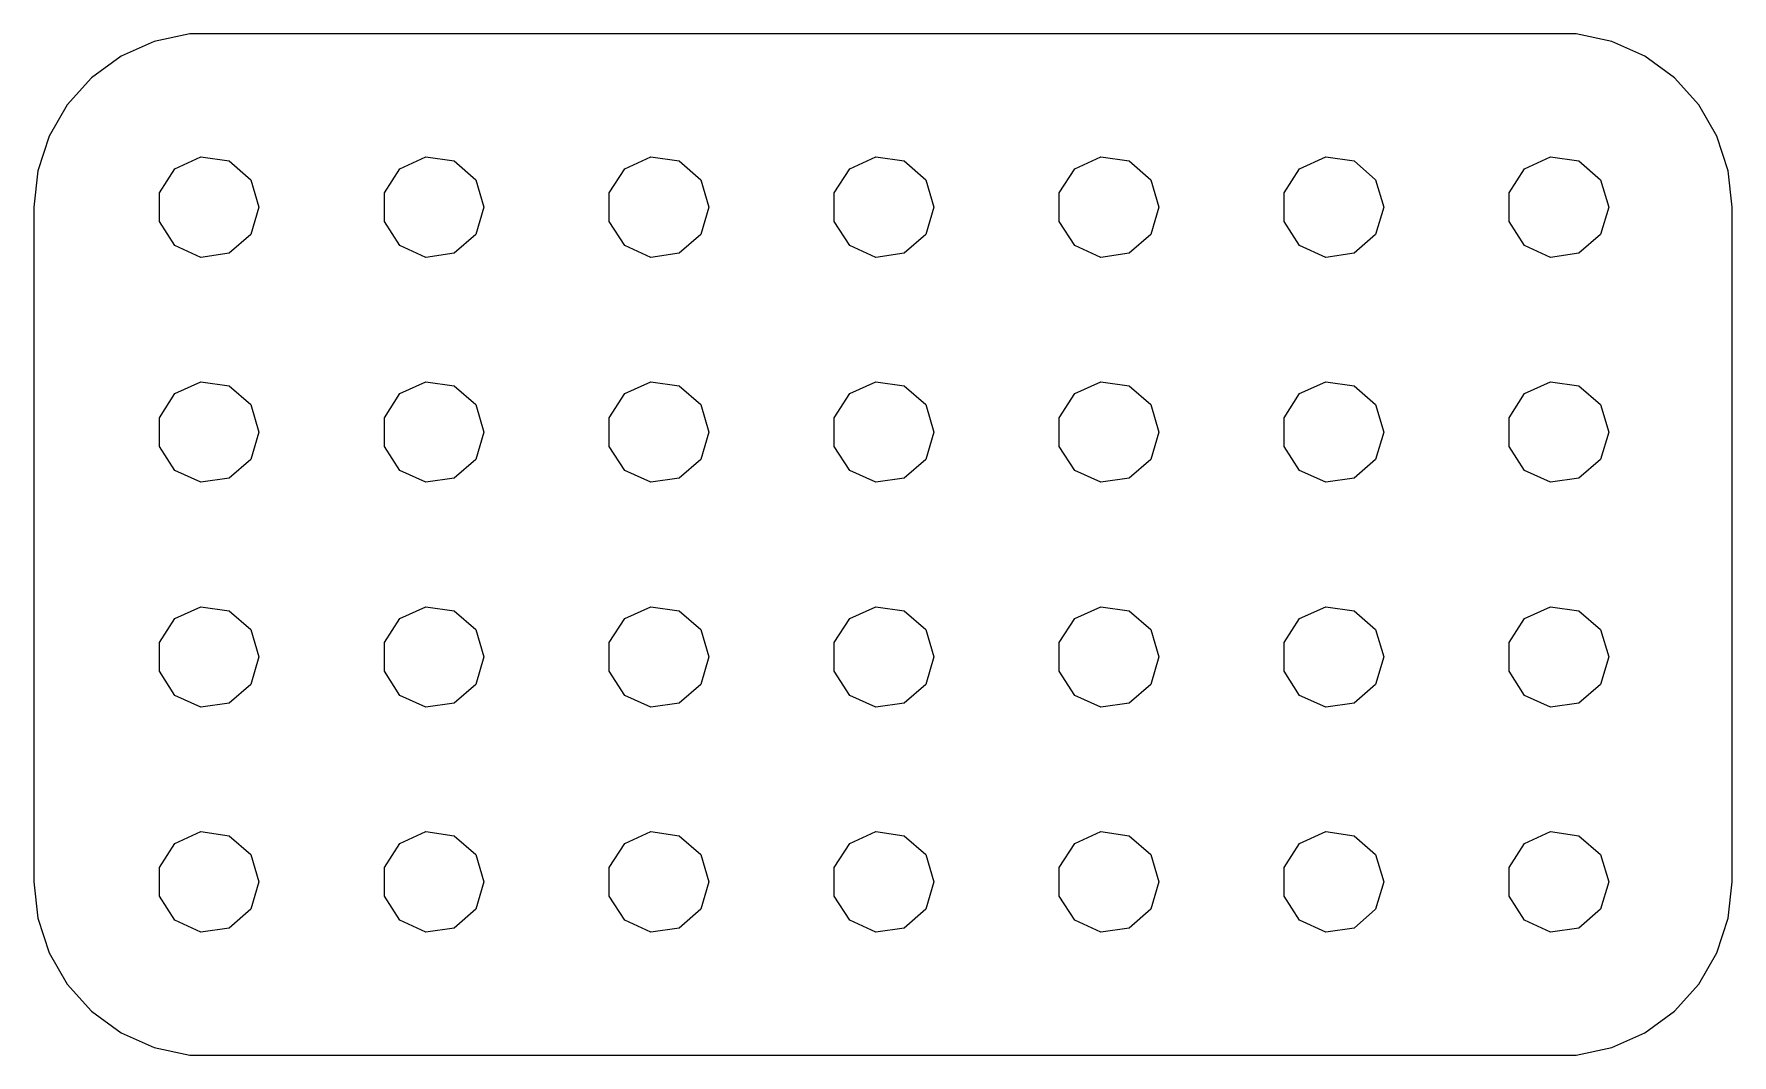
# Model space of a CAD drawing. Header units: metres. Extents: x -117 to 0, y 0 to 70.
import ezdxf

# ---------------------------------------------------------------- set-up
doc = ezdxf.new("R2010")
doc.units = ezdxf.units.M

msp = doc.modelspace()

# ---------------------------------------------------------------- linework, layer by layer
for p, q in [((-106.254, 70.4343), (-108.708, 69.9127)), ((-10.7457, 70.4343), (-106.254, 70.4343)), ((-8.29179, 69.9127), (-10.7457, 70.4343)), ((-108.708, 69.9127), (-111, 68.8923)), ((-6, 68.8923), (-8.29179, 69.9127)), ((-111, 68.8923), (-113.03, 67.4177)), ((-3.97043, 67.4177), (-6, 68.8923)), ((-113.03, 67.4177), (-114.708, 65.5534)), ((-2.29179, 65.5534), (-3.97043, 67.4177)), ((-114.708, 65.5534), (-115.963, 63.3808)), ((-1.03745, 63.3808), (-2.29179, 65.5534)), ((-115.963, 63.3808), (-116.738, 60.9949)), ((-0.26222, 60.9949), (-1.03745, 63.3808)), ((-116.738, 60.9949), (-117, 58.5)), ((-108.358, 59.4861), (-107.292, 61.1451)), ((-107.292, 61.1451), (-105.498, 61.9644)), ((-105.498, 61.9644), (-103.546, 61.6837)), ((-103.546, 61.6837), (-102.056, 60.3922)), ((-92.8582, 59.4861), (-91.792, 61.1451)), ((-91.792, 61.1451), (-89.9981, 61.9644)), ((-89.9981, 61.9644), (-88.0461, 61.6837)), ((-88.0461, 61.6837), (-86.5556, 60.3922)), ((-77.3582, 59.4861), (-76.292, 61.1451)), ((-76.292, 61.1451), (-74.4981, 61.9644)), ((-74.4981, 61.9644), (-72.5461, 61.6837)), ((-72.5461, 61.6837), (-71.0556, 60.3922)), ((-61.8582, 59.4861), (-60.792, 61.1451)), ((-60.792, 61.1451), (-58.9981, 61.9644)), ((-58.9981, 61.9644), (-57.046, 61.6837)), ((-57.046, 61.6837), (-55.5556, 60.3922)), ((-46.3582, 59.4861), (-45.292, 61.1451)), ((-45.292, 61.1451), (-43.4981, 61.9644)), ((-43.4981, 61.9644), (-41.546, 61.6837)), ((-41.546, 61.6837), (-40.0556, 60.3922)), ((-30.8582, 59.4861), (-29.792, 61.1451)), ((-29.792, 61.1451), (-27.9981, 61.9644)), ((-27.9981, 61.9644), (-26.046, 61.6837)), ((-26.046, 61.6837), (-24.5556, 60.3922)), ((-15.3582, 59.4861), (-14.292, 61.1451)), ((-14.292, 61.1451), (-12.4981, 61.9644)), ((-12.4981, 61.9644), (-10.546, 61.6837)), ((-10.546, 61.6837), (-9.0556, 60.3922)), ((0, 58.5), (-0.26222, 60.9949)), ((-102.056, 60.3922), (-101.5, 58.5)), ((-86.5556, 60.3922), (-86, 58.5)), ((-71.0556, 60.3922), (-70.5, 58.5)), ((-55.5556, 60.3922), (-55, 58.5)), ((-40.0556, 60.3922), (-39.5, 58.5)), ((-24.5556, 60.3922), (-24, 58.5)), ((-9.0556, 60.3922), (-8.5, 58.5)), ((-117, 58.5), (-117, 12)), ((-108.358, 57.5139), (-108.358, 59.4861)), ((-101.5, 58.5), (-102.056, 56.6078)), ((-92.8582, 57.5139), (-92.8582, 59.4861)), ((-86, 58.5), (-86.5556, 56.6078)), ((-77.3582, 57.5139), (-77.3582, 59.4861)), ((-70.5, 58.5), (-71.0556, 56.6078)), ((-61.8582, 57.5139), (-61.8582, 59.4861)), ((-55, 58.5), (-55.5556, 56.6078)), ((-46.3582, 57.5139), (-46.3582, 59.4861)), ((-39.5, 58.5), (-40.0556, 56.6078)), ((-30.8582, 57.5139), (-30.8582, 59.4861)), ((-24, 58.5), (-24.5556, 56.6078)), ((-15.3582, 57.5139), (-15.3582, 59.4861)), ((-8.5, 58.5), (-9.0556, 56.6078)), ((0, 12), (0, 58.5)), ((-107.292, 55.8549), (-108.358, 57.5139)), ((-91.792, 55.8549), (-92.8582, 57.5139)), ((-76.292, 55.8549), (-77.3582, 57.5139)), ((-60.792, 55.8549), (-61.8582, 57.5139)), ((-45.292, 55.8549), (-46.3582, 57.5139)), ((-29.792, 55.8549), (-30.8582, 57.5139)), ((-14.292, 55.8549), (-15.3582, 57.5139)), ((-102.056, 56.6078), (-103.546, 55.3163)), ((-86.5556, 56.6078), (-88.0461, 55.3163)), ((-71.0556, 56.6078), (-72.5461, 55.3163)), ((-55.5556, 56.6078), (-57.046, 55.3163)), ((-40.0556, 56.6078), (-41.546, 55.3163)), ((-24.5556, 56.6078), (-26.046, 55.3163)), ((-9.0556, 56.6078), (-10.546, 55.3163)), ((-105.498, 55.0356), (-107.292, 55.8549)), ((-103.546, 55.3163), (-105.498, 55.0356)), ((-89.9981, 55.0356), (-91.792, 55.8549)), ((-88.0461, 55.3163), (-89.9981, 55.0356)), ((-74.4981, 55.0356), (-76.292, 55.8549)), ((-72.5461, 55.3163), (-74.4981, 55.0356)), ((-58.9981, 55.0356), (-60.792, 55.8549)), ((-57.046, 55.3163), (-58.9981, 55.0356)), ((-43.4981, 55.0356), (-45.292, 55.8549)), ((-41.546, 55.3163), (-43.4981, 55.0356)), ((-27.9981, 55.0356), (-29.792, 55.8549)), ((-26.046, 55.3163), (-27.9981, 55.0356)), ((-12.4981, 55.0356), (-14.292, 55.8549)), ((-10.546, 55.3163), (-12.4981, 55.0356)), ((-108.358, 43.9861), (-107.292, 45.6451)), ((-107.292, 45.6451), (-105.498, 46.4644)), ((-105.498, 46.4644), (-103.546, 46.1837)), ((-103.546, 46.1837), (-102.056, 44.8922)), ((-92.8582, 43.9861), (-91.792, 45.6451)), ((-91.792, 45.6451), (-89.9981, 46.4644)), ((-89.9981, 46.4644), (-88.0461, 46.1837)), ((-88.0461, 46.1837), (-86.5556, 44.8922)), ((-77.3582, 43.9861), (-76.292, 45.6451)), ((-76.292, 45.6451), (-74.4981, 46.4644)), ((-74.4981, 46.4644), (-72.5461, 46.1837)), ((-72.5461, 46.1837), (-71.0556, 44.8922)), ((-61.8582, 43.9861), (-60.792, 45.6451)), ((-60.792, 45.6451), (-58.9981, 46.4644)), ((-58.9981, 46.4644), (-57.046, 46.1837)), ((-57.046, 46.1837), (-55.5556, 44.8922)), ((-46.3582, 43.9861), (-45.292, 45.6451)), ((-45.292, 45.6451), (-43.4981, 46.4644)), ((-43.4981, 46.4644), (-41.546, 46.1837)), ((-41.546, 46.1837), (-40.0556, 44.8922)), ((-30.8582, 43.9861), (-29.792, 45.6451)), ((-29.792, 45.6451), (-27.9981, 46.4644)), ((-27.9981, 46.4644), (-26.046, 46.1837)), ((-26.046, 46.1837), (-24.5556, 44.8922)), ((-15.3582, 43.9861), (-14.292, 45.6451)), ((-14.292, 45.6451), (-12.4981, 46.4644)), ((-12.4981, 46.4644), (-10.546, 46.1837)), ((-10.546, 46.1837), (-9.0556, 44.8922)), ((-102.056, 44.8922), (-101.5, 43)), ((-86.5556, 44.8922), (-86, 43)), ((-71.0556, 44.8922), (-70.5, 43)), ((-55.5556, 44.8922), (-55, 43)), ((-40.0556, 44.8922), (-39.5, 43)), ((-24.5556, 44.8922), (-24, 43)), ((-9.0556, 44.8922), (-8.5, 43)), ((-108.358, 42.0139), (-108.358, 43.9861)), ((-92.8582, 42.0139), (-92.8582, 43.9861)), ((-77.3582, 42.0139), (-77.3582, 43.9861)), ((-61.8582, 42.0139), (-61.8582, 43.9861)), ((-46.3582, 42.0139), (-46.3582, 43.9861)), ((-30.8582, 42.0139), (-30.8582, 43.9861)), ((-15.3582, 42.0139), (-15.3582, 43.9861)), ((-101.5, 43), (-102.056, 41.1078)), ((-86, 43), (-86.5556, 41.1078)), ((-70.5, 43), (-71.0556, 41.1078)), ((-55, 43), (-55.5556, 41.1078)), ((-39.5, 43), (-40.0556, 41.1078)), ((-24, 43), (-24.5556, 41.1078)), ((-8.5, 43), (-9.0556, 41.1078)), ((-107.292, 40.3549), (-108.358, 42.0139)), ((-102.056, 41.1078), (-103.546, 39.8163)), ((-91.792, 40.3549), (-92.8582, 42.0139)), ((-86.5556, 41.1078), (-88.0461, 39.8163)), ((-76.292, 40.3549), (-77.3582, 42.0139)), ((-71.0556, 41.1078), (-72.5461, 39.8163)), ((-60.792, 40.3549), (-61.8582, 42.0139)), ((-55.5556, 41.1078), (-57.046, 39.8163)), ((-45.292, 40.3549), (-46.3582, 42.0139)), ((-40.0556, 41.1078), (-41.546, 39.8163)), ((-29.792, 40.3549), (-30.8582, 42.0139)), ((-24.5556, 41.1078), (-26.046, 39.8163)), ((-14.292, 40.3549), (-15.3582, 42.0139)), ((-9.0556, 41.1078), (-10.546, 39.8163)), ((-105.498, 39.5356), (-107.292, 40.3549)), ((-103.546, 39.8163), (-105.498, 39.5356)), ((-89.9981, 39.5356), (-91.792, 40.3549)), ((-88.0461, 39.8163), (-89.9981, 39.5356)), ((-74.4981, 39.5356), (-76.292, 40.3549)), ((-72.5461, 39.8163), (-74.4981, 39.5356)), ((-58.9981, 39.5356), (-60.792, 40.3549)), ((-57.046, 39.8163), (-58.9981, 39.5356)), ((-43.4981, 39.5356), (-45.292, 40.3549)), ((-41.546, 39.8163), (-43.4981, 39.5356)), ((-27.9981, 39.5356), (-29.792, 40.3549)), ((-26.046, 39.8163), (-27.9981, 39.5356)), ((-12.4981, 39.5356), (-14.292, 40.3549)), ((-10.546, 39.8163), (-12.4981, 39.5356)), ((-107.292, 30.1451), (-105.498, 30.9644)), ((-105.498, 30.9644), (-103.546, 30.6837)), ((-103.546, 30.6837), (-102.056, 29.3922)), ((-91.792, 30.1451), (-89.9981, 30.9644)), ((-89.9981, 30.9644), (-88.0461, 30.6837)), ((-88.0461, 30.6837), (-86.5556, 29.3922)), ((-76.292, 30.1451), (-74.4981, 30.9644)), ((-74.4981, 30.9644), (-72.5461, 30.6837)), ((-72.5461, 30.6837), (-71.0556, 29.3922)), ((-60.792, 30.1451), (-58.9981, 30.9644)), ((-58.9981, 30.9644), (-57.046, 30.6837)), ((-57.046, 30.6837), (-55.5556, 29.3922)), ((-45.292, 30.1451), (-43.4981, 30.9644)), ((-43.4981, 30.9644), (-41.546, 30.6837)), ((-41.546, 30.6837), (-40.0556, 29.3922)), ((-29.792, 30.1451), (-27.9981, 30.9644)), ((-27.9981, 30.9644), (-26.046, 30.6837)), ((-26.046, 30.6837), (-24.5556, 29.3922)), ((-14.292, 30.1451), (-12.4981, 30.9644)), ((-12.4981, 30.9644), (-10.546, 30.6837)), ((-10.546, 30.6837), (-9.0556, 29.3922)), ((-108.358, 28.4861), (-107.292, 30.1451)), ((-102.056, 29.3922), (-101.5, 27.5)), ((-92.8582, 28.4861), (-91.792, 30.1451)), ((-86.5556, 29.3922), (-86, 27.5)), ((-77.3582, 28.4861), (-76.292, 30.1451)), ((-71.0556, 29.3922), (-70.5, 27.5)), ((-61.8582, 28.4861), (-60.792, 30.1451)), ((-55.5556, 29.3922), (-55, 27.5)), ((-46.3582, 28.4861), (-45.292, 30.1451)), ((-40.0556, 29.3922), (-39.5, 27.5)), ((-30.8582, 28.4861), (-29.792, 30.1451)), ((-24.5556, 29.3922), (-24, 27.5)), ((-15.3582, 28.4861), (-14.292, 30.1451)), ((-9.0556, 29.3922), (-8.5, 27.5)), ((-108.358, 26.5139), (-108.358, 28.4861)), ((-92.8582, 26.5139), (-92.8582, 28.4861)), ((-77.3582, 26.5139), (-77.3582, 28.4861)), ((-61.8582, 26.5139), (-61.8582, 28.4861)), ((-46.3582, 26.5139), (-46.3582, 28.4861)), ((-30.8582, 26.5139), (-30.8582, 28.4861)), ((-15.3582, 26.5139), (-15.3582, 28.4861)), ((-101.5, 27.5), (-102.056, 25.6078)), ((-86, 27.5), (-86.5556, 25.6078)), ((-70.5, 27.5), (-71.0556, 25.6078)), ((-55, 27.5), (-55.5556, 25.6078)), ((-39.5, 27.5), (-40.0556, 25.6078)), ((-24, 27.5), (-24.5556, 25.6078)), ((-8.5, 27.5), (-9.0556, 25.6078)), ((-107.292, 24.8549), (-108.358, 26.5139)), ((-91.792, 24.8549), (-92.8582, 26.5139)), ((-76.292, 24.8549), (-77.3582, 26.5139)), ((-60.792, 24.8549), (-61.8582, 26.5139)), ((-45.292, 24.8549), (-46.3582, 26.5139)), ((-29.792, 24.8549), (-30.8582, 26.5139)), ((-14.292, 24.8549), (-15.3582, 26.5139)), ((-105.498, 24.0356), (-107.292, 24.8549)), ((-102.056, 25.6078), (-103.546, 24.3163)), ((-89.9981, 24.0356), (-91.792, 24.8549)), ((-86.5556, 25.6078), (-88.0461, 24.3163)), ((-74.4981, 24.0356), (-76.292, 24.8549)), ((-71.0556, 25.6078), (-72.5461, 24.3163)), ((-58.9981, 24.0356), (-60.792, 24.8549)), ((-55.5556, 25.6078), (-57.046, 24.3163)), ((-43.4981, 24.0356), (-45.292, 24.8549)), ((-40.0556, 25.6078), (-41.546, 24.3163)), ((-27.9981, 24.0356), (-29.792, 24.8549)), ((-24.5556, 25.6078), (-26.046, 24.3163)), ((-12.4981, 24.0356), (-14.292, 24.8549)), ((-9.0556, 25.6078), (-10.546, 24.3163)), ((-103.546, 24.3163), (-105.498, 24.0356)), ((-88.0461, 24.3163), (-89.9981, 24.0356)), ((-72.5461, 24.3163), (-74.4981, 24.0356)), ((-57.046, 24.3163), (-58.9981, 24.0356)), ((-41.546, 24.3163), (-43.4981, 24.0356)), ((-26.046, 24.3163), (-27.9981, 24.0356)), ((-10.546, 24.3163), (-12.4981, 24.0356)), ((-107.292, 14.6451), (-105.498, 15.4644)), ((-105.498, 15.4644), (-103.546, 15.1837)), ((-91.792, 14.6451), (-89.9981, 15.4644)), ((-89.9981, 15.4644), (-88.0461, 15.1837)), ((-76.292, 14.6451), (-74.4981, 15.4644)), ((-74.4981, 15.4644), (-72.5461, 15.1837)), ((-60.792, 14.6451), (-58.9981, 15.4644)), ((-58.9981, 15.4644), (-57.046, 15.1837)), ((-45.292, 14.6451), (-43.4981, 15.4644)), ((-43.4981, 15.4644), (-41.546, 15.1837)), ((-29.792, 14.6451), (-27.9981, 15.4644)), ((-27.9981, 15.4644), (-26.046, 15.1837)), ((-14.292, 14.6451), (-12.4981, 15.4644)), ((-12.4981, 15.4644), (-10.546, 15.1837)), ((-108.358, 12.9861), (-107.292, 14.6451)), ((-103.546, 15.1837), (-102.056, 13.8922)), ((-92.8582, 12.9861), (-91.792, 14.6451)), ((-88.0461, 15.1837), (-86.5556, 13.8922)), ((-77.3582, 12.9861), (-76.292, 14.6451)), ((-72.5461, 15.1837), (-71.0556, 13.8922)), ((-61.8582, 12.9861), (-60.792, 14.6451)), ((-57.046, 15.1837), (-55.5556, 13.8922)), ((-46.3582, 12.9861), (-45.292, 14.6451)), ((-41.546, 15.1837), (-40.0556, 13.8922)), ((-30.8582, 12.9861), (-29.792, 14.6451)), ((-26.046, 15.1837), (-24.5556, 13.8922)), ((-15.3582, 12.9861), (-14.292, 14.6451)), ((-10.546, 15.1837), (-9.0556, 13.8922)), ((-108.358, 11.0139), (-108.358, 12.9861)), ((-102.056, 13.8922), (-101.5, 12)), ((-92.8582, 11.0139), (-92.8582, 12.9861)), ((-86.5556, 13.8922), (-86, 12)), ((-77.3582, 11.0139), (-77.3582, 12.9861)), ((-71.0556, 13.8922), (-70.5, 12)), ((-61.8582, 11.0139), (-61.8582, 12.9861)), ((-55.5556, 13.8922), (-55, 12)), ((-46.3582, 11.0139), (-46.3582, 12.9861)), ((-40.0556, 13.8922), (-39.5, 12)), ((-30.8582, 11.0139), (-30.8582, 12.9861)), ((-24.5556, 13.8922), (-24, 12)), ((-15.3582, 11.0139), (-15.3582, 12.9861)), ((-9.0556, 13.8922), (-8.5, 12)), ((-117, 12), (-116.738, 9.50505)), ((-101.5, 12), (-102.056, 10.1077)), ((-86, 12), (-86.5556, 10.1077)), ((-70.5, 12), (-71.0556, 10.1077)), ((-55, 12), (-55.5556, 10.1077)), ((-39.5, 12), (-40.0556, 10.1077)), ((-24, 12), (-24.5556, 10.1077)), ((-8.5, 12), (-9.0556, 10.1077)), ((-0.26222, 9.50505), (0, 12)), ((-107.292, 9.35487), (-108.358, 11.0139)), ((-91.792, 9.35487), (-92.8582, 11.0139)), ((-76.292, 9.35487), (-77.3582, 11.0139)), ((-60.792, 9.35487), (-61.8582, 11.0139)), ((-45.292, 9.35487), (-46.3582, 11.0139)), ((-29.792, 9.35487), (-30.8582, 11.0139)), ((-14.292, 9.35487), (-15.3582, 11.0139)), ((-116.738, 9.50505), (-115.963, 7.11916)), ((-102.056, 10.1077), (-103.546, 8.81628)), ((-86.5556, 10.1077), (-88.0461, 8.81628)), ((-71.0556, 10.1077), (-72.5461, 8.81628)), ((-55.5556, 10.1077), (-57.046, 8.81628)), ((-40.0556, 10.1077), (-41.546, 8.81628)), ((-24.5556, 10.1077), (-26.046, 8.81628)), ((-9.0556, 10.1077), (-10.546, 8.81628)), ((-1.03745, 7.11916), (-0.26222, 9.50505)), ((-105.498, 8.53561), (-107.292, 9.35487)), ((-103.546, 8.81628), (-105.498, 8.53561)), ((-89.9981, 8.53561), (-91.792, 9.35487)), ((-88.0461, 8.81628), (-89.9981, 8.53561)), ((-74.4981, 8.53561), (-76.292, 9.35487)), ((-72.5461, 8.81628), (-74.4981, 8.53561)), ((-58.9981, 8.53561), (-60.792, 9.35487)), ((-57.046, 8.81628), (-58.9981, 8.53561)), ((-43.4981, 8.53561), (-45.292, 9.35487)), ((-41.546, 8.81628), (-43.4981, 8.53561)), ((-27.9981, 8.53561), (-29.792, 9.35487)), ((-26.046, 8.81628), (-27.9981, 8.53561)), ((-12.4981, 8.53561), (-14.292, 9.35487)), ((-10.546, 8.81628), (-12.4981, 8.53561)), ((-115.963, 7.11916), (-114.708, 4.94656)), ((-2.29179, 4.94656), (-1.03745, 7.11916)), ((-114.708, 4.94656), (-113.03, 3.08226)), ((-3.97043, 3.08226), (-2.29179, 4.94656)), ((-113.03, 3.08226), (-111, 1.60768)), ((-6, 1.60768), (-3.97043, 3.08226)), ((-111, 1.60768), (-108.708, 0.58731)), ((-8.29179, 0.58731), (-6, 1.60768)), ((-108.708, 0.58731), (-106.254, 0.06573)), ((-106.254, 0.06573), (-10.7457, 0.06573)), ((-10.7457, 0.06573), (-8.29179, 0.58731))]:
    msp.add_line(p, q)

doc.saveas('drawing.dxf')
